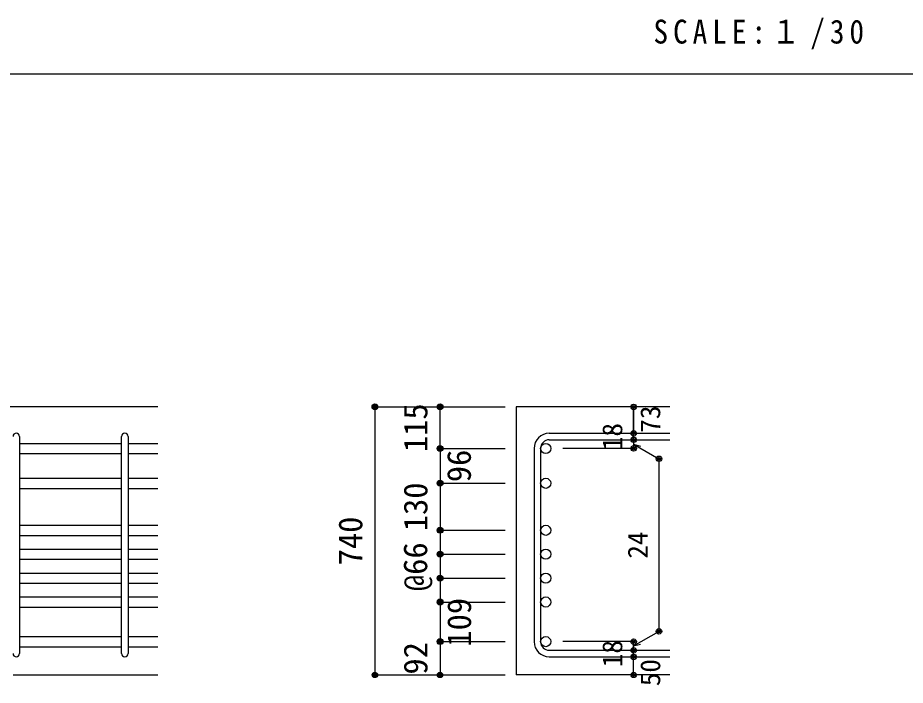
# Model space of a CAD drawing. Units: millimetres at full size, sheet at 1:30. Extents: x -5973 to 5954, y -4195 to 4201.
# Drawn here: x 1165 to 3618, y -1911 to -67 of the extents above; entities that cross this region are included whole.
import ezdxf
from ezdxf.enums import TextEntityAlignment as Align

# ---------------------------------------------------------------- set-up
doc = ezdxf.new("R2010")
doc.units = ezdxf.units.MM
doc.header["$LTSCALE"] = 30
doc.header["$PDMODE"] = 32
doc.header["$PDSIZE"] = 15
for name, color, linetype in [('0-1_躯体線', 2, 'Continuous'), ('0-5_基礎梁筋', 7, 'Continuous'), ('0-6_スタラップ筋', 7, 'Continuous'), ('0-D_寸法', 4, 'Continuous'), ('6-7_文字', 7, 'Continuous'), ('F-0_枠', 6, 'Continuous')]:
    doc.layers.add(name, color=color, linetype=linetype)
doc.styles.add('ＭＳ ゴシック', font='')
doc.styles.get('ＭＳ ゴシック').set_extended_font_data('MS Gothic')

msp = doc.modelspace()

# ---------------------------------------------------------------- linework, layer by layer
at = {"layer": '0-1_躯体線'}
for p, q in [((1552.44, -1142.16), (-47.56, -1142.16)), ((2967.44, -1142.16), (2542.44, -1142.16)), ((2542.44, -1142.16), (2542.44, -1882.66)), ((1152.44, -1882.66), (1552.44, -1882.66)), ((2967.44, -1882.66), (2542.44, -1882.66))]:
    msp.add_line(p, q, dxfattribs=at)
at = {"layer": '0-5_基礎梁筋'}
for p, q in [((1170.44, -1243.09), (1452.44, -1243.09)), ((1470.44, -1243.09), (1552.44, -1243.09)), ((1170.44, -1271.09), (1452.44, -1271.09)), ((1470.44, -1271.09), (1552.44, -1271.09)), ((1170.44, -1339.16), (1452.44, -1339.16)), ((1470.44, -1339.16), (1552.44, -1339.16)), ((1170.44, -1367.16), (1452.44, -1367.16)), ((1470.44, -1367.16), (1552.44, -1367.16)), ((1170.44, -1469.16), (1452.44, -1469.16)), ((1470.44, -1469.16), (1552.44, -1469.16)), ((1170.44, -1497.16), (1452.44, -1497.16)), ((1470.44, -1497.16), (1552.44, -1497.16)), ((1170.44, -1535.16), (1452.44, -1535.16)), ((1470.44, -1535.16), (1552.44, -1535.16)), ((1170.44, -1563.16), (1452.44, -1563.16)), ((1470.44, -1563.16), (1552.44, -1563.16)), ((1170.44, -1601.16), (1452.44, -1601.16)), ((1470.44, -1601.16), (1552.44, -1601.16)), ((1170.44, -1629.16), (1452.44, -1629.16)), ((1470.44, -1629.16), (1552.44, -1629.16)), ((1170.44, -1667.16), (1452.44, -1667.16)), ((1470.44, -1667.16), (1552.44, -1667.16)), ((1170.44, -1695.16), (1452.44, -1695.16)), ((1470.44, -1695.16), (1552.44, -1695.16)), ((1170.44, -1776.66), (1452.44, -1776.66)), ((1470.44, -1776.66), (1552.44, -1776.66)), ((1170.44, -1804.66), (1452.44, -1804.66)), ((1470.44, -1804.66), (1552.44, -1804.66))]:
    msp.add_line(p, q, dxfattribs=at)
at = {"layer": '0-5_基礎梁筋', "color": 3}
for centre in [(2624.44, -1257.09), (2624.44, -1353.16), (2624.44, -1483.16), (2624.44, -1549.16), (2624.44, -1615.16), (2624.44, -1681.16), (2624.44, -1790.66)]:
    msp.add_circle(centre, 14, dxfattribs=at)
at = {"layer": '0-6_スタラップ筋'}
for p, q in [((1170.44, -1224.09), (1170.44, -1823.66)), ((1452.44, -1823.66), (1452.44, -1224.09)), ((1470.44, -1224.09), (1470.44, -1823.66)), ((2634.44, -1215.09), (2967.44, -1215.09)), ((2634.44, -1233.09), (2967.44, -1233.09)), ((2592.44, -1257.09), (2592.44, -1790.66)), ((2610.44, -1257.09), (2610.44, -1790.66)), ((2634.44, -1814.66), (2967.44, -1814.66)), ((2634.44, -1832.66), (2967.44, -1832.66))]:
    msp.add_line(p, q, dxfattribs=at)
for centre, radius, start, end in [((1161.44, -1224.09), 9, 0, 180), ((1461.44, -1224.09), 9, 0, 180), ((2634.44, -1257.09), 42, 90, 180), ((2634.44, -1257.09), 24, 90, 180), ((2634.44, -1790.66), 42, 180, 270), ((2634.44, -1790.66), 24, 180, 270), ((1161.44, -1823.66), 9, 180, 0), ((1461.44, -1823.66), 9, 180, 0)]:
    msp.add_arc(centre, radius, start, end, dxfattribs=at)
at = {"layer": '0-D_寸法'}
for p, q in [((2152.44, -1142.16), (2332.44, -1142.16)), ((2152.44, -1142.16), (2332.44, -1142.16)), ((2152.44, -1142.16), (2152.44, -1882.66)), ((2332.44, -1142.16), (2512.44, -1142.16)), ((2332.44, -1142.16), (2512.44, -1142.16)), ((2332.44, -1257.09), (2332.44, -1142.16)), ((2867.44, -1215.09), (2867.44, -1142.16)), ((2867.44, -1142.16), (2867.44, -1215.09)), ((2867.44, -1233.09), (2867.44, -1215.09)), ((2867.44, -1233.09), (2867.44, -1257.09)), ((2867.44, -1245.09), (2937.5, -1285.54)), ((2867.44, -1245.09), (2886.76, -1250.27)), ((2332.44, -1257.09), (2512.44, -1257.09)), ((2332.44, -1257.09), (2512.44, -1257.09)), ((2332.44, -1257.09), (2332.44, -1353.16)), ((2867.44, -1257.09), (2671.35, -1257.09)), ((2937.5, -1285.54), (2937.5, -1762.21)), ((2332.44, -1353.16), (2512.44, -1353.16)), ((2332.44, -1353.16), (2512.44, -1353.16)), ((2332.44, -1353.16), (2332.44, -1483.16)), ((2332.44, -1483.16), (2512.44, -1483.16)), ((2332.44, -1483.16), (2512.44, -1483.16)), ((2332.44, -1549.16), (2512.44, -1549.16)), ((2332.44, -1615.16), (2512.44, -1615.16)), ((2332.44, -1681.16), (2512.44, -1681.16)), ((2867.44, -1802.66), (2937.5, -1762.21)), ((2332.44, -1790.66), (2512.44, -1790.66)), ((2867.44, -1790.66), (2671.35, -1790.66)), ((2867.44, -1814.66), (2867.44, -1790.66)), ((2867.44, -1802.66), (2886.76, -1797.49)), ((2867.44, -1832.66), (2867.44, -1814.66)), ((2867.44, -1882.66), (2867.44, -1832.66)), ((2152.44, -1882.66), (2332.44, -1882.66)), ((2332.44, -1882.66), (2512.44, -1882.66))]:
    msp.add_line(p, q, dxfattribs=at)
msp.add_lwpolyline([(2332.44, -1483.16), (2332.44, -1790.66), (2332.44, -1882.66)], dxfattribs=at)
for centre, radius in [((2152.44, -1142.16), 8), ((2152.44, -1142.16), 7.2), ((2152.44, -1142.16), 6.4), ((2152.44, -1142.16), 5.6), ((2152.44, -1142.16), 4.8), ((2152.44, -1142.16), 4), ((2152.44, -1142.16), 3.2), ((2152.44, -1142.16), 2.4), ((2152.44, -1142.16), 1.6), ((2152.44, -1142.16), 0.8), ((2332.44, -1142.16), 8), ((2332.44, -1142.16), 7.2), ((2332.44, -1142.16), 6.4), ((2332.44, -1142.16), 5.6), ((2332.44, -1142.16), 4.8), ((2332.44, -1142.16), 4), ((2332.44, -1142.16), 3.2), ((2332.44, -1142.16), 2.4), ((2332.44, -1142.16), 1.6), ((2332.44, -1142.16), 0.8), ((2867.44, -1142.16), 4), ((2867.44, -1142.16), 3.6), ((2867.44, -1142.16), 3.2), ((2867.44, -1142.16), 2.8), ((2867.44, -1142.16), 2.4), ((2867.44, -1142.16), 2), ((2867.44, -1142.16), 1.6), ((2867.44, -1142.16), 1.2), ((2867.44, -1142.16), 0.8), ((2867.44, -1142.16), 0.4), ((2867.44, -1215.09), 4), ((2867.44, -1215.09), 3.6), ((2867.44, -1215.09), 3.2), ((2867.44, -1215.09), 2.8), ((2867.44, -1215.09), 2.4), ((2867.44, -1215.09), 2), ((2867.44, -1215.09), 1.6), ((2867.44, -1215.09), 1.2), ((2867.44, -1215.09), 0.8), ((2867.44, -1215.09), 0.4), ((2332.44, -1257.09), 8), ((2332.44, -1257.09), 7.2), ((2332.44, -1257.09), 6.4), ((2867.44, -1233.09), 4), ((2867.44, -1233.09), 3.6), ((2867.44, -1233.09), 3.2), ((2867.44, -1233.09), 2.8), ((2867.44, -1233.09), 2.4), ((2867.44, -1233.09), 2), ((2867.44, -1233.09), 1.6), ((2867.44, -1233.09), 1.2), ((2867.44, -1233.09), 0.8), ((2867.44, -1233.09), 0.4), ((2332.44, -1257.09), 5.6), ((2332.44, -1257.09), 4.8), ((2332.44, -1257.09), 4), ((2332.44, -1257.09), 3.2), ((2332.44, -1257.09), 2.4), ((2332.44, -1257.09), 1.6), ((2332.44, -1257.09), 0.8), ((2867.44, -1257.09), 4), ((2867.44, -1257.09), 3.6), ((2867.44, -1257.09), 3.2), ((2867.44, -1257.09), 2.8), ((2867.44, -1257.09), 2.4), ((2867.44, -1257.09), 2), ((2867.44, -1257.09), 1.6), ((2867.44, -1257.09), 1.2), ((2867.44, -1257.09), 0.8), ((2867.44, -1257.09), 0.4), ((2937.5, -1285.54), 4), ((2937.5, -1285.54), 3.6), ((2937.5, -1285.54), 3.2), ((2937.5, -1285.54), 2.8), ((2937.5, -1285.54), 2.4), ((2937.5, -1285.54), 2), ((2937.5, -1285.54), 1.6), ((2937.5, -1285.54), 1.2), ((2937.5, -1285.54), 0.8), ((2937.5, -1285.54), 0.4), ((2332.44, -1353.16), 8), ((2332.44, -1353.16), 7.2), ((2332.44, -1353.16), 6.4), ((2332.44, -1353.16), 5.6), ((2332.44, -1353.16), 4.8), ((2332.44, -1353.16), 4), ((2332.44, -1353.16), 3.2), ((2332.44, -1353.16), 2.4), ((2332.44, -1353.16), 1.6), ((2332.44, -1353.16), 0.8), ((2332.44, -1483.16), 8), ((2332.44, -1483.16), 7.2), ((2332.44, -1483.16), 6.4), ((2332.44, -1483.16), 5.6), ((2332.44, -1483.16), 4.8), ((2332.44, -1483.16), 4), ((2332.44, -1483.16), 3.2), ((2332.44, -1483.16), 2.4), ((2332.44, -1483.16), 1.6), ((2332.44, -1483.16), 0.8), ((2332.44, -1549.16), 8), ((2332.44, -1549.16), 7.2), ((2332.44, -1549.16), 6.4), ((2332.44, -1549.16), 5.6), ((2332.44, -1549.16), 4.8), ((2332.44, -1549.16), 4), ((2332.44, -1549.16), 3.2), ((2332.44, -1549.16), 2.4), ((2332.44, -1549.16), 1.6), ((2332.44, -1549.16), 0.8), ((2332.44, -1615.16), 8), ((2332.44, -1615.16), 7.2), ((2332.44, -1615.16), 6.4), ((2332.44, -1615.16), 5.6), ((2332.44, -1615.16), 4.8), ((2332.44, -1615.16), 4), ((2332.44, -1615.16), 3.2), ((2332.44, -1615.16), 2.4), ((2332.44, -1615.16), 1.6), ((2332.44, -1615.16), 0.8), ((2332.44, -1681.16), 8), ((2332.44, -1681.16), 7.2), ((2332.44, -1681.16), 6.4), ((2332.44, -1681.16), 5.6), ((2332.44, -1681.16), 4.8), ((2332.44, -1681.16), 4), ((2332.44, -1681.16), 3.2), ((2332.44, -1681.16), 2.4), ((2332.44, -1681.16), 1.6), ((2332.44, -1681.16), 0.8), ((2937.5, -1762.21), 4), ((2937.5, -1762.21), 3.6), ((2937.5, -1762.21), 3.2), ((2937.5, -1762.21), 2.8), ((2937.5, -1762.21), 2.4), ((2937.5, -1762.21), 2), ((2937.5, -1762.21), 1.6), ((2937.5, -1762.21), 1.2), ((2937.5, -1762.21), 0.8), ((2937.5, -1762.21), 0.4), ((2332.44, -1790.66), 8), ((2332.44, -1790.66), 7.2), ((2332.44, -1790.66), 6.4), ((2332.44, -1790.66), 5.6), ((2332.44, -1790.66), 4.8), ((2332.44, -1790.66), 4), ((2332.44, -1790.66), 3.2), ((2332.44, -1790.66), 2.4), ((2332.44, -1790.66), 1.6), ((2332.44, -1790.66), 0.8), ((2867.44, -1790.66), 4), ((2867.44, -1790.66), 3.6), ((2867.44, -1790.66), 3.2), ((2867.44, -1790.66), 2.8), ((2867.44, -1790.66), 2.4), ((2867.44, -1790.66), 2), ((2867.44, -1790.66), 1.6), ((2867.44, -1790.66), 1.2), ((2867.44, -1790.66), 0.8), ((2867.44, -1790.66), 0.4), ((2867.44, -1814.66), 4), ((2867.44, -1814.66), 3.6), ((2867.44, -1814.66), 3.2), ((2867.44, -1814.66), 2.8), ((2867.44, -1814.66), 2.4), ((2867.44, -1814.66), 2), ((2867.44, -1814.66), 1.6), ((2867.44, -1814.66), 1.2), ((2867.44, -1814.66), 0.8), ((2867.44, -1814.66), 0.4), ((2867.44, -1832.66), 4), ((2867.44, -1832.66), 3.6), ((2867.44, -1832.66), 3.2), ((2867.44, -1832.66), 2.8), ((2867.44, -1832.66), 2.4), ((2867.44, -1832.66), 2), ((2867.44, -1832.66), 1.6), ((2867.44, -1832.66), 1.2), ((2867.44, -1832.66), 0.8), ((2867.44, -1832.66), 0.4), ((2152.44, -1882.66), 7.2), ((2152.44, -1882.66), 6.4), ((2152.44, -1882.66), 5.6), ((2152.44, -1882.66), 4.8), ((2152.44, -1882.66), 4), ((2152.44, -1882.66), 3.2), ((2152.44, -1882.66), 2.4), ((2152.44, -1882.66), 1.6), ((2152.44, -1882.66), 0.8), ((2332.44, -1882.66), 7.2), ((2332.44, -1882.66), 6.4), ((2332.44, -1882.66), 5.6), ((2332.44, -1882.66), 4.8), ((2332.44, -1882.66), 4), ((2332.44, -1882.66), 3.2), ((2332.44, -1882.66), 2.4), ((2332.44, -1882.66), 1.6), ((2332.44, -1882.66), 0.8), ((2867.44, -1882.66), 4), ((2867.44, -1882.66), 3.6), ((2867.44, -1882.66), 3.2), ((2867.44, -1882.66), 2.8), ((2867.44, -1882.66), 2.4), ((2867.44, -1882.66), 2), ((2867.44, -1882.66), 1.6), ((2867.44, -1882.66), 1.2), ((2867.44, -1882.66), 0.8), ((2867.44, -1882.66), 0.4)]:
    msp.add_circle(centre, radius, dxfattribs=at)
at = {"layer": '0-D_寸法', "color": 7}
for p in [(2152.44, -1142.16), (2152.44, -1142.16), (2332.44, -1142.16), (2867.44, -1142.16), (2867.44, -1215.09), (2867.44, -1233.09), (2332.44, -1257.09), (2867.44, -1257.09), (2937.5, -1285.54), (2332.44, -1353.16), (2332.44, -1353.16), (2332.44, -1483.16), (2332.44, -1549.16), (2332.44, -1549.16), (2332.44, -1615.16), (2332.44, -1615.16), (2332.44, -1681.16), (2332.44, -1681.16), (2937.5, -1762.21), (2332.44, -1790.66), (2332.44, -1790.66), (2867.44, -1790.66), (2867.44, -1790.66), (2867.44, -1814.66), (2867.44, -1832.66), (2152.44, -1882.66), (2152.44, -1882.66), (2332.44, -1882.66), (2867.44, -1882.66)]:
    msp.add_point(p, dxfattribs=at)
at = {"layer": 'F-0_枠', "color": 2}
msp.add_line((-5972.88, -222.05), (3723.6, -222.05), dxfattribs=at)

# ---------------------------------------------------------------- texts
at = {"layer": '0-D_寸法', "style": 'ＭＳ ゴシック'}
for s, height, p in [('115', 65.98, (2317.44, -1267.13)), ('73', 54.99, (2957.44, -1213.36)), ('18', 54.99, (2852.44, -1261.59)), ('96', 65.98, (2437.44, -1350.13)), ('130', 65.98, (2317.44, -1485.66)), ('740', 65.98, (2137.44, -1579.91)), ('24', 54.99, (2922.5, -1561.38)), ('@66', 65.98, (2316.78, -1650.97)), ('109', 65.98, (2437.94, -1804.44)), ('18', 54.99, (2852.44, -1861.16)), ('92', 65.98, (2317.44, -1881.66)), ('50', 54.99, (2957.44, -1913.66))]:
    msp.add_text(s, height=height, rotation=90, dxfattribs=at).set_placement(p, align=Align.BOTTOM_LEFT)
at = {"layer": '6-7_文字', "color": 2, "insert": (2922.26, -154.55), "char_height": 65.98, "attachment_point": 7, "style": 'ＭＳ ゴシック'}
msp.add_mtext('\\T1.34;\\W0.9;SCALE:１/30', dxfattribs=at)

doc.saveas('drawing.dxf')
